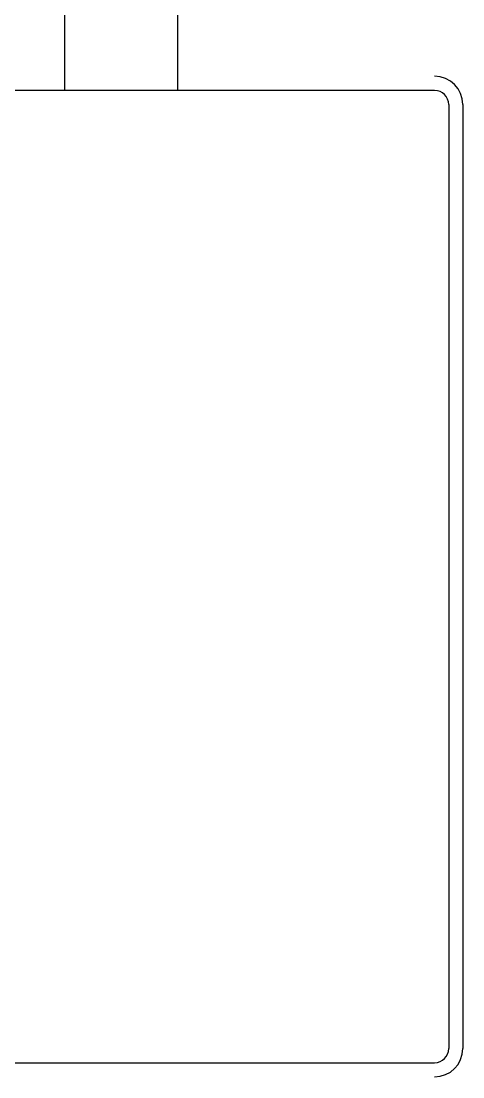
# Model space of a CAD drawing. Extents: x -30 to 1202, y 231 to 898.
# Drawn here: x 103.57 to 106.68, y 364.43 to 371.88 of the extents above; entities that cross this region are included whole.
import ezdxf

# ---------------------------------------------------------------- set-up
doc = ezdxf.new("R2010")
doc.units = 0
doc.header["$LTSCALE"] = 0.04
doc.layers.add('0.1', color=1, linetype='CONTINUOUS')
doc.layers.add('PISO', color=1, linetype='CONTINUOUS')

msp = doc.modelspace()

# ---------------------------------------------------------------- linework, layer by layer
at = {"layer": '0.1'}
for p, q in [((103.8775, 371.3914), (103.8775, 377.2157)), ((104.6728, 371.3914), (104.6728, 377.2157))]:
    msp.add_line(p, q, dxfattribs=at)
at = {"layer": 'PISO'}
for p, q in [((106.4844, 371.3914), (78.6094, 371.3914)), ((106.5844, 371.2914), (106.5844, 364.632)), ((106.6844, 371.2914), (106.6844, 364.632)), ((78.6094, 364.532), (106.4844, 364.532))]:
    msp.add_line(p, q, dxfattribs=at)
for centre, radius, start, end in [((106.4844, 371.2914), 0.2, 0, 90), ((106.4844, 371.2914), 0.1, 0, 90), ((106.4844, 364.632), 0.2, 270, 0), ((106.4844, 364.632), 0.1, 270, 0)]:
    msp.add_arc(centre, radius, start, end, dxfattribs=at)

doc.saveas('drawing.dxf')
